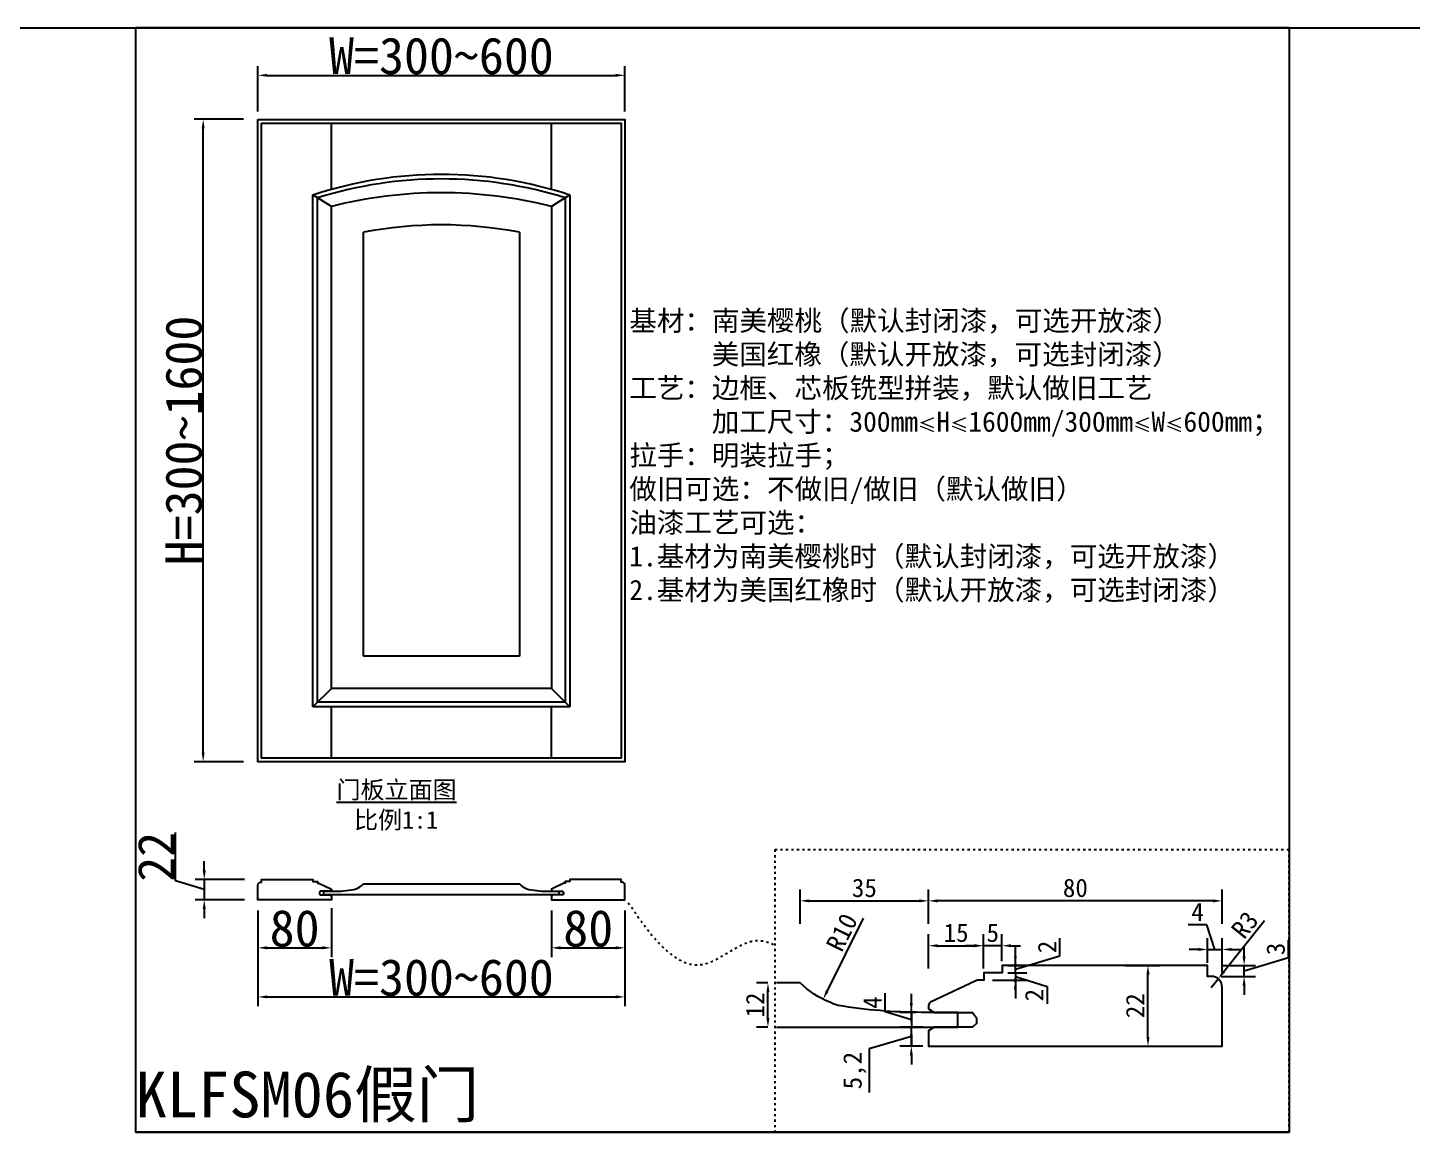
# Model space of a CAD drawing. Header units: millimetres. Extents: x 85186 to 129000, y -77269 to -36327.
# Drawn here: x 89842 to 91352, y -62371 to -61167 of the extents above; entities that cross this region are included whole.
import ezdxf

# ---------------------------------------------------------------- set-up
doc = ezdxf.new("R2010")
doc.units = ezdxf.units.MM
doc.linetypes.add('100', pattern=[30, 12, -18])
doc.layers.add('主色线', color=29, linetype='Continuous', lineweight=5)
doc.layers.add('粗实线', color=7, linetype='Continuous')
doc.styles.add('KLF-1_宋体', font='SimSun.ttf')
doc.styles.get("Standard").update_dxf_attribs({"font": 'SimSun.ttf'})
doc.styles.add('ZB_宋体', font='SimSun.ttf')
doc.dimstyles.new('ZB16-1.0+4倍大样', dxfattribs={"dimscale": 10, "dimtxt": 2, "dimasz": 1, "dimexe": 1.25, "dimexo": 0.625, "dimgap": 0.4, "dimtad": 1, "dimdec": 1, "dimlfac": 0.25, "dimtxsty": 'Standard', "dimcen": 2.5, "dimclrd": 144, "dimclre": 144, "dimclrt": 4, "dimadec": 0, "dimazin": 0, "dimtfac": 1, "dimtdec": 1, "dimtmove": 1, "dimatfit": 3, "dimfxlon": 1, "dimarcsym": 0})
doc.dimstyles.new('客来福标注小', dxfattribs={"dimscale": 20, "dimtxt": 2, "dimasz": 0.5, "dimexe": 0.5, "dimexo": 0, "dimgap": 0.05, "dimtad": 1, "dimdec": 0, "dimzin": 0, "dimdsep": 46, "dimtxsty": 'Standard', "dimcen": 0, "dimclrd": 256, "dimclre": 256, "dimclrt": 256, "dimadec": 0, "dimazin": 0, "dimtfac": 1, "dimtdec": 0, "dimtofl": 0, "dimtmove": 1, "dimatfit": 3, "dimfxl": 2.2, "dimfxlon": 1, "dimtolj": 1, "dimtzin": 0, "dimarcsym": 0})

# ---------------------------------------------------------------- blocks, each defined once
blk = doc.blocks.new('*D2978')
at = {"lineweight": -2, "transparency": 16777216}
for p, q in [((90093.3, -61258.4), (90093.3, -61209)), ((90493.3, -61258.4), (90493.3, -61209)), ((90103.3, -61219), (90483.3, -61219))]:
    blk.add_line(p, q, dxfattribs=at)
at = {"transparency": 16777216}
for points in [[(90103.3, -61217.3), (90103.3, -61220.6), (90093.3, -61219)], [(90483.3, -61217.3), (90483.3, -61220.6), (90493.3, -61219)]]:
    blk.add_solid(points, dxfattribs=at)
at = {"layer": 'Defpoints', "color": 0, "transparency": 16777216}
for p in [(90493.3, -61219), (90093.3, -61258.4), (90493.3, -61258.4)]:
    blk.add_point(p, dxfattribs=at)
at = {"transparency": 16777216, "insert": (90293.3, -61198), "char_height": 40, "attachment_point": 5, "style": 'KLF-1_宋体'}
blk.add_mtext('\\A1;W=300~600', dxfattribs=at)
blk = doc.blocks.new('*D2979')
at = {"lineweight": -2, "transparency": 16777216}
for p, q in [((90093.3, -62128.9), (90093.3, -62179.7)), ((90173.3, -62126.4), (90173.3, -62179.7)), ((90103.3, -62169.7), (90163.3, -62169.7))]:
    blk.add_line(p, q, dxfattribs=at)
at = {"transparency": 16777216}
for points in [[(90103.3, -62168), (90103.3, -62171.4), (90093.3, -62169.7)], [(90163.3, -62168), (90163.3, -62171.4), (90173.3, -62169.7)]]:
    blk.add_solid(points, dxfattribs=at)
at = {"layer": 'Defpoints', "color": 0, "transparency": 16777216}
for p in [(90093.3, -62128.9), (90173.3, -62126.4), (90173.3, -62169.7)]:
    blk.add_point(p, dxfattribs=at)
at = {"transparency": 16777216, "insert": (90133.3, -62148.7), "char_height": 40, "attachment_point": 5, "style": 'KLF-1_宋体'}
blk.add_mtext('\\A1;80', dxfattribs=at)
blk = doc.blocks.new('*D2980')
at = {"lineweight": -2, "transparency": 16777216}
for p, q in [((90413.3, -62128.9), (90413.3, -62179.7)), ((90493.3, -62128.9), (90493.3, -62179.7)), ((90423.3, -62169.7), (90483.3, -62169.7))]:
    blk.add_line(p, q, dxfattribs=at)
at = {"transparency": 16777216}
for points in [[(90423.3, -62168), (90423.3, -62171.4), (90413.3, -62169.7)], [(90483.3, -62168), (90483.3, -62171.4), (90493.3, -62169.7)]]:
    blk.add_solid(points, dxfattribs=at)
at = {"layer": 'Defpoints', "color": 0, "transparency": 16777216}
for p in [(90413.3, -62128.9), (90493.3, -62128.9), (90493.3, -62169.7)]:
    blk.add_point(p, dxfattribs=at)
at = {"transparency": 16777216, "insert": (90453.3, -62148.7), "char_height": 40, "attachment_point": 5, "style": 'KLF-1_宋体'}
blk.add_mtext('\\A1;80', dxfattribs=at)
blk = doc.blocks.new('*D2981')
at = {"lineweight": -2, "transparency": 16777216}
for p, q in [((90077.6, -61266.9), (90023.6, -61266.9)), ((90033.6, -61956.9), (90033.6, -61276.9)), ((90077.6, -61966.9), (90023.6, -61966.9))]:
    blk.add_line(p, q, dxfattribs=at)
at = {"transparency": 16777216}
for points in [[(90031.9, -61276.9), (90035.2, -61276.9), (90033.6, -61266.9)], [(90031.9, -61956.9), (90035.2, -61956.9), (90033.6, -61966.9)]]:
    blk.add_solid(points, dxfattribs=at)
at = {"layer": 'Defpoints', "color": 0, "transparency": 16777216}
for p in [(90033.6, -61266.9), (90102.8, -61266.9), (90102.8, -61966.9)]:
    blk.add_point(p, dxfattribs=at)
at = {"transparency": 16777216, "insert": (90012.6, -61616.9), "char_height": 40, "attachment_point": 5, "rotation": 90, "style": 'KLF-1_宋体'}
blk.add_mtext('\\A1;H=300~1600', dxfattribs=at)
blk = doc.blocks.new('*D2982')
at = {"lineweight": -2, "transparency": 16777216}
for p, q in [((90093.3, -62179.2), (90093.3, -62233.2)), ((90493.3, -62179.2), (90493.3, -62233.2)), ((90103.3, -62223.2), (90483.3, -62223.2))]:
    blk.add_line(p, q, dxfattribs=at)
at = {"transparency": 16777216}
for points in [[(90103.3, -62221.5), (90103.3, -62224.8), (90093.3, -62223.2)], [(90483.3, -62221.5), (90483.3, -62224.8), (90493.3, -62223.2)]]:
    blk.add_solid(points, dxfattribs=at)
at = {"layer": 'Defpoints', "color": 0, "transparency": 16777216}
for p in [(90093.3, -62146.1), (90493.3, -62146.1), (90493.3, -62223.2)]:
    blk.add_point(p, dxfattribs=at)
at = {"transparency": 16777216, "insert": (90293.3, -62202.2), "char_height": 40, "attachment_point": 5, "style": 'KLF-1_宋体'}
blk.add_mtext('\\A1;W=300~600', dxfattribs=at)
blk = doc.blocks.new('*D2983')
at = {"color": 144, "lineweight": -2, "transparency": 16777216}
for p, q in [((90824.3, -62143.5), (90824.3, -62106)), ((91134.3, -62118.5), (90834.3, -62118.5)), ((91144.3, -62143.5), (91144.3, -62106))]:
    blk.add_line(p, q, dxfattribs=at)
at = {"color": 144, "transparency": 16777216}
for points in [[(90834.3, -62116.9), (90834.3, -62120.2), (90824.3, -62118.5)], [(91134.3, -62116.9), (91134.3, -62120.2), (91144.3, -62118.5)]]:
    blk.add_solid(points, dxfattribs=at)
at = {"layer": 'Defpoints', "color": 0, "transparency": 16777216}
for p in [(90824.3, -62118.5), (91144.3, -62198.1), (90824.3, -62240.2)]:
    blk.add_point(p, dxfattribs=at)
at = {"color": 4, "transparency": 16777216, "insert": (90984.3, -62104.5), "char_height": 20, "attachment_point": 5}
blk.add_mtext('80', dxfattribs=at)
blk = doc.blocks.new('*D2984')
at = {"color": 144, "lineweight": -2, "transparency": 16777216}
for p, q in [((90649.2, -62208), (90636.7, -62208)), ((90649.2, -62246), (90649.2, -62218)), ((90649.2, -62256), (90636.7, -62256))]:
    blk.add_line(p, q, dxfattribs=at)
at = {"color": 144, "transparency": 16777216}
for points in [[(90647.5, -62218), (90650.8, -62218), (90649.2, -62208)], [(90647.5, -62246), (90650.8, -62246), (90649.2, -62256)]]:
    blk.add_solid(points, dxfattribs=at)
at = {"layer": 'Defpoints', "color": 0, "transparency": 16777216}
for p in [(90649.2, -62208), (90651.5, -62208), (90651.5, -62256)]:
    blk.add_point(p, dxfattribs=at)
at = {"color": 4, "transparency": 16777216, "insert": (90635.2, -62232), "char_height": 20, "attachment_point": 5, "rotation": 90}
blk.add_mtext('12', dxfattribs=at)
blk = doc.blocks.new('*D2985')
at = {"color": 144, "lineweight": -2, "transparency": 16777216}
for p, q in [((91038.4, -62188.8), (91075.9, -62188.8)), ((91063.4, -62266.8), (91063.4, -62198.8)), ((91045.5, -62276.8), (91075.9, -62276.8))]:
    blk.add_line(p, q, dxfattribs=at)
at = {"color": 144, "transparency": 16777216}
for points in [[(91061.8, -62198.8), (91065.1, -62198.8), (91063.4, -62188.8)], [(91061.8, -62266.8), (91065.1, -62266.8), (91063.4, -62276.8)]]:
    blk.add_solid(points, dxfattribs=at)
at = {"layer": 'Defpoints', "color": 0, "transparency": 16777216}
for p in [(91005.7, -62188.8), (91063.4, -62188.8), (91039.2, -62276.8)]:
    blk.add_point(p, dxfattribs=at)
at = {"color": 4, "transparency": 16777216, "insert": (91049.4, -62232.8), "char_height": 20, "attachment_point": 5, "rotation": 90}
blk.add_mtext('22', dxfattribs=at)
blk = doc.blocks.new('*D2986')
at = {"color": 144, "lineweight": -2, "transparency": 16777216}
for p, q in [((90684.3, -62143.5), (90684.3, -62106)), ((90694.3, -62118.5), (90814.3, -62118.5)), ((90824.3, -62143.5), (90824.3, -62106))]:
    blk.add_line(p, q, dxfattribs=at)
at = {"color": 144, "transparency": 16777216}
for points in [[(90694.3, -62116.9), (90694.3, -62120.2), (90684.3, -62118.5)], [(90814.3, -62116.9), (90814.3, -62120.2), (90824.3, -62118.5)]]:
    blk.add_solid(points, dxfattribs=at)
at = {"layer": 'Defpoints', "color": 0, "transparency": 16777216}
for p in [(90824.3, -62118.5), (90684.3, -62181.5), (90824.3, -62209.5)]:
    blk.add_point(p, dxfattribs=at)
at = {"color": 4, "transparency": 16777216, "insert": (90754.3, -62104.5), "char_height": 20, "attachment_point": 5}
blk.add_mtext('35', dxfattribs=at)
blk = doc.blocks.new('*D2987')
at = {"color": 144, "lineweight": -2, "transparency": 16777216}
for p, q in [((91216.7, -62180.3), (91216.7, -62161.5)), ((91168.2, -62178.8), (91168.2, -62168.8)), ((91143.2, -62188.8), (91180.7, -62188.8)), ((91168.2, -62194.8), (91216.7, -62180.3)), ((91168.2, -62200.9), (91168.2, -62188.8)), ((91168.2, -62200.9), (91168.2, -62188.8)), ((91143.2, -62200.9), (91180.7, -62200.9)), ((91168.2, -62210.9), (91168.2, -62220.9))]:
    blk.add_line(p, q, dxfattribs=at)
at = {"color": 144, "transparency": 16777216}
for points in [[(91166.5, -62178.8), (91169.9, -62178.8), (91168.2, -62188.8)], [(91166.5, -62210.9), (91169.9, -62210.9), (91168.2, -62200.9)]]:
    blk.add_solid(points, dxfattribs=at)
at = {"layer": 'Defpoints', "color": 0, "transparency": 16777216}
for p in [(91096, -62188.8), (91168.2, -62188.8), (91096, -62200.9)]:
    blk.add_point(p, dxfattribs=at)
at = {"color": 4, "transparency": 16777216, "insert": (91202.7, -62170.9), "char_height": 20, "attachment_point": 5, "rotation": 90}
blk.add_mtext('3', dxfattribs=at)
blk = doc.blocks.new('*D2988')
at = {"color": 144, "lineweight": -2, "transparency": 16777216}
for p, q in [((91127.7, -62144.5), (91107.4, -62144.5)), ((91136.3, -62171.5), (91127.7, -62144.5)), ((91128.3, -62185.9), (91128.3, -62159)), ((91144.3, -62196.5), (91144.3, -62159)), ((91118.3, -62171.5), (91108.3, -62171.5)), ((91128.3, -62171.5), (91144.3, -62171.5)), ((91128.3, -62171.5), (91144.3, -62171.5)), ((91154.3, -62171.5), (91164.3, -62171.5))]:
    blk.add_line(p, q, dxfattribs=at)
at = {"color": 144, "transparency": 16777216}
for points in [[(91118.3, -62169.8), (91118.3, -62173.1), (91128.3, -62171.5)], [(91154.3, -62169.8), (91154.3, -62173.1), (91144.3, -62171.5)]]:
    blk.add_solid(points, dxfattribs=at)
at = {"layer": 'Defpoints', "color": 0, "transparency": 16777216}
for p in [(91144.3, -62171.5), (91128.3, -62192.2), (91144.3, -62209.7)]:
    blk.add_point(p, dxfattribs=at)
at = {"color": 4, "transparency": 16777216, "insert": (91117.5, -62130.5), "char_height": 20, "attachment_point": 5}
blk.add_mtext('4', dxfattribs=at)
blk = doc.blocks.new('*D2989')
at = {"color": 144, "lineweight": -2, "transparency": 16777216}
for p, q in [((91190.5, -62140.3), (91146.1, -62195.7)), ((91132.3, -62212.9), (91139.8, -62203.5))]:
    blk.add_line(p, q, dxfattribs=at)
at = {"color": 144, "transparency": 16777216}
blk.add_solid([(91144.8, -62194.6), (91147.4, -62196.7), (91139.8, -62203.5)], dxfattribs=at)
at = {"layer": 'Defpoints', "color": 0, "transparency": 16777216}
for p in [(91139.8, -62203.5), (91132.3, -62212.9)]:
    blk.add_point(p, dxfattribs=at)
at = {"color": 4, "transparency": 16777216, "insert": (91169, -62144.7), "char_height": 20, "attachment_point": 5, "rotation": 51.2689}
blk.add_mtext('R3', dxfattribs=at)
blk = doc.blocks.new('*D2990')
at = {"color": 144, "lineweight": -2, "transparency": 16777216}
blk.add_line((90753.1, -62137.3), (90713.8, -62216.7), dxfattribs=at)
at = {"color": 144, "transparency": 16777216}
blk.add_solid([(90712.3, -62216), (90715.3, -62217.5), (90709.4, -62225.7)], dxfattribs=at)
at = {"layer": 'Defpoints', "color": 0, "transparency": 16777216}
for p in [(90753.1, -62137.2), (90709.4, -62225.7)]:
    blk.add_point(p, dxfattribs=at)
at = {"color": 4, "transparency": 16777216, "insert": (90729.8, -62152.9), "char_height": 20, "attachment_point": 5, "rotation": 63.7161}
blk.add_mtext('R10', dxfattribs=at)
blk = doc.blocks.new('*D2991')
at = {"color": 144, "lineweight": -2, "transparency": 16777216}
for p, q in [((90777, -62239.5), (90777, -62219.2)), ((90805.5, -62230), (90805.5, -62220)), ((90805.5, -62248), (90777, -62239.5)), ((90810.5, -62240), (90793, -62240)), ((90805.5, -62240), (90805.5, -62256)), ((90805.5, -62240), (90805.5, -62256)), ((90810.5, -62256), (90793, -62256)), ((90805.5, -62266), (90805.5, -62276))]:
    blk.add_line(p, q, dxfattribs=at)
at = {"color": 144, "transparency": 16777216}
for points in [[(90803.8, -62230), (90807.1, -62230), (90805.5, -62240)], [(90803.8, -62266), (90807.1, -62266), (90805.5, -62256)]]:
    blk.add_solid(points, dxfattribs=at)
at = {"layer": 'Defpoints', "color": 0, "transparency": 16777216}
for p in [(90816.8, -62240), (90805.5, -62256), (90816.8, -62256)]:
    blk.add_point(p, dxfattribs=at)
at = {"color": 4, "transparency": 16777216, "insert": (90763, -62229.3), "char_height": 20, "attachment_point": 5, "rotation": 90}
blk.add_mtext('4', dxfattribs=at)
blk = doc.blocks.new('*D2992')
at = {"color": 144, "lineweight": -2, "transparency": 16777216}
for p, q in [((90805.5, -62246), (90805.5, -62236)), ((90805.5, -62266.4), (90759.6, -62279.8)), ((90818.1, -62256), (90793, -62256)), ((90805.5, -62276.8), (90805.5, -62256)), ((90805.5, -62276.8), (90805.5, -62256)), ((90759.6, -62279.8), (90759.6, -62327.3)), ((90818.1, -62276.8), (90793, -62276.8)), ((90805.5, -62286.8), (90805.5, -62296.8))]:
    blk.add_line(p, q, dxfattribs=at)
at = {"color": 144, "transparency": 16777216}
for points in [[(90803.8, -62246), (90807.1, -62246), (90805.5, -62256)], [(90803.8, -62286.8), (90807.1, -62286.8), (90805.5, -62276.8)]]:
    blk.add_solid(points, dxfattribs=at)
at = {"layer": 'Defpoints', "color": 0, "transparency": 16777216}
for p in [(90805.5, -62256), (90824.3, -62256), (90824.3, -62276.8)]:
    blk.add_point(p, dxfattribs=at)
at = {"color": 4, "transparency": 16777216, "insert": (90743.9, -62303.5), "char_height": 20, "attachment_point": 5, "rotation": 90}
blk.add_mtext('5,2', dxfattribs=at)
blk = doc.blocks.new('*D2993')
at = {"color": 144, "lineweight": -2, "transparency": 16777216}
for p, q in [((90967.4, -62178.3), (90967.4, -62159.2)), ((90918.9, -62178.8), (90918.9, -62168.8)), ((90918.9, -62192.8), (90967.4, -62178.3)), ((90910.6, -62188.8), (90931.4, -62188.8)), ((90918.9, -62196.9), (90918.9, -62188.8)), ((90918.9, -62196.9), (90918.9, -62188.8)), ((90910.6, -62196.9), (90931.4, -62196.9)), ((90918.9, -62206.9), (90918.9, -62216.9))]:
    blk.add_line(p, q, dxfattribs=at)
at = {"color": 144, "transparency": 16777216}
for points in [[(90917.2, -62178.8), (90920.5, -62178.8), (90918.9, -62188.8)], [(90917.2, -62206.9), (90920.5, -62206.9), (90918.9, -62196.9)]]:
    blk.add_solid(points, dxfattribs=at)
at = {"layer": 'Defpoints', "color": 0, "transparency": 16777216}
for p in [(90904.3, -62188.8), (90918.9, -62188.8), (90904.3, -62196.9)]:
    blk.add_point(p, dxfattribs=at)
at = {"color": 4, "transparency": 16777216, "insert": (90953.4, -62168.8), "char_height": 20, "attachment_point": 5, "rotation": 90}
blk.add_mtext('2', dxfattribs=at)
blk = doc.blocks.new('*D2994')
at = {"color": 144, "lineweight": -2, "transparency": 16777216}
for p, q in [((90884.3, -62184.2), (90884.3, -62154.9)), ((90904.3, -62184.2), (90904.3, -62154.9)), ((90874.3, -62167.4), (90864.3, -62167.4)), ((90904.3, -62167.4), (90884.3, -62167.4)), ((90914.3, -62167.4), (90924.3, -62167.4))]:
    blk.add_line(p, q, dxfattribs=at)
at = {"color": 144, "transparency": 16777216}
for points in [[(90874.3, -62165.7), (90874.3, -62169.1), (90884.3, -62167.4)], [(90914.3, -62165.7), (90914.3, -62169.1), (90904.3, -62167.4)]]:
    blk.add_solid(points, dxfattribs=at)
at = {"layer": 'Defpoints', "color": 0, "transparency": 16777216}
for p in [(90884.3, -62167.4), (90884.3, -62190.4), (90904.3, -62190.4)]:
    blk.add_point(p, dxfattribs=at)
at = {"color": 4, "transparency": 16777216, "insert": (90894.3, -62153.4), "char_height": 20, "attachment_point": 5}
blk.add_mtext('5', dxfattribs=at)
blk = doc.blocks.new('*D2995')
at = {"color": 144, "lineweight": -2, "transparency": 16777216}
for p, q in [((90918.9, -62186.9), (90918.9, -62176.9)), ((90893.9, -62204.8), (90931.4, -62204.8)), ((90910.6, -62196.9), (90931.4, -62196.9)), ((90918.9, -62196.9), (90918.9, -62204.8)), ((90918.9, -62196.9), (90918.9, -62204.8)), ((90918.9, -62200.8), (90953.4, -62211.8)), ((90918.9, -62214.8), (90918.9, -62224.8)), ((90953.4, -62211.8), (90953.4, -62230.9))]:
    blk.add_line(p, q, dxfattribs=at)
at = {"color": 144, "transparency": 16777216}
for points in [[(90917.2, -62186.9), (90920.5, -62186.9), (90918.9, -62196.9)], [(90917.2, -62214.8), (90920.5, -62214.8), (90918.9, -62204.8)]]:
    blk.add_solid(points, dxfattribs=at)
at = {"layer": 'Defpoints', "color": 0, "transparency": 16777216}
for p in [(90884.3, -62204.8), (90904.3, -62196.9), (90918.9, -62204.8)]:
    blk.add_point(p, dxfattribs=at)
at = {"color": 4, "transparency": 16777216, "insert": (90939.4, -62221.3), "char_height": 20, "attachment_point": 5, "rotation": 90}
blk.add_mtext('2', dxfattribs=at)
blk = doc.blocks.new('*D2996')
at = {"color": 144, "lineweight": -2, "transparency": 16777216}
for p, q in [((90824.3, -62192.4), (90824.3, -62154.9)), ((90884.3, -62192.4), (90884.3, -62154.9)), ((90834.3, -62167.4), (90874.3, -62167.4))]:
    blk.add_line(p, q, dxfattribs=at)
at = {"color": 144, "transparency": 16777216}
for points in [[(90834.3, -62165.7), (90834.3, -62169.1), (90824.3, -62167.4)], [(90874.3, -62165.7), (90874.3, -62169.1), (90884.3, -62167.4)]]:
    blk.add_solid(points, dxfattribs=at)
at = {"layer": 'Defpoints', "color": 0, "transparency": 16777216}
for p in [(90884.3, -62167.4), (90884.3, -62204.8), (90824.3, -62232.5)]:
    blk.add_point(p, dxfattribs=at)
at = {"color": 4, "transparency": 16777216, "insert": (90854.3, -62153.4), "char_height": 20, "attachment_point": 5}
blk.add_mtext('15', dxfattribs=at)
blk = doc.blocks.new('*D2997')
at = {"lineweight": -2, "transparency": 16777216}
for p, q in [((90003.3, -62096.8), (90003.3, -62044.1)), ((90034.8, -62085.3), (90034.8, -62075.3)), ((90034.8, -62106.3), (90003.3, -62096.8)), ((90078.8, -62095.3), (90024.8, -62095.3)), ((90034.8, -62095.3), (90034.8, -62117.3)), ((90078.8, -62117.3), (90024.8, -62117.3)), ((90034.8, -62127.3), (90034.8, -62137.3))]:
    blk.add_line(p, q, dxfattribs=at)
at = {"transparency": 16777216}
for points in [[(90033.1, -62085.3), (90036.4, -62085.3), (90034.8, -62095.3)], [(90033.1, -62127.3), (90036.4, -62127.3), (90034.8, -62117.3)]]:
    blk.add_solid(points, dxfattribs=at)
at = {"layer": 'Defpoints', "color": 0, "transparency": 16777216}
for p in [(90125.3, -62095.3), (90034.8, -62117.3), (90125.3, -62117.3)]:
    blk.add_point(p, dxfattribs=at)
at = {"transparency": 16777216, "insert": (89982.3, -62070.5), "char_height": 40, "attachment_point": 5, "rotation": 90, "style": 'KLF-1_宋体'}
blk.add_mtext('\\A1;22', dxfattribs=at)

msp = doc.modelspace()

# ---------------------------------------------------------------- linework, layer by layer
for p, q in [((85318.656, -61167.09), (128999.767, -61167.09)), ((91217.145, -61167.09), (89960.021, -61167.09)), ((89960.021, -61167.09), (91217.145, -61167.09)), ((90505.805, -61167.09), (90174.647, -61167.09)), ((90643.915, -61167.09), (90505.805, -61167.09)), ((90505.805, -61167.09), (90982.944, -61167.09)), ((90982.944, -61167.09), (90643.915, -61167.09)), ((91217.145, -61167.09), (90982.944, -61167.09)), ((91217.145, -61167.09), (90982.944, -61167.09)), ((90153.297, -61906.948), (90153.297, -61349.277)), ((90433.297, -61349.504), (90433.297, -61906.948)), ((90173.297, -61886.948), (90173.297, -61361.948)), ((90413.297, -61361.948), (90413.297, -61886.948)), ((90208.296, -61851.948), (90208.296, -61390.003)), ((90378.297, -61390.003), (90378.297, -61851.948)), ((90378.297, -61851.948), (90208.296, -61851.948)), ((90413.297, -61886.948), (90173.297, -61886.948)), ((90433.297, -61906.948), (90153.297, -61906.948)), ((89960.021, -62370.712), (91217.145, -62370.712))]:
    msp.add_line(p, q)
at = {"color": 0}
msp.add_line((89960.021, -62370.712), (89960.021, -61167.09), dxfattribs=at)
at = {"color": 3}
for q in [(89960.021, -61167.09), (91217.145, -62370.712)]:
    msp.add_line((91217.145, -61167.09), q, dxfattribs=at)
at = {"color": 0}
msp.add_lwpolyline([(89960.021, -61167.09), (91217.145, -61167.09), (91217.145, -62370.712), (89960.021, -62370.712)], close=True, dxfattribs=at)
msp.add_lwpolyline([(90093.297, -61266.948), (90493.297, -61266.948), (90493.297, -61966.948), (90093.297, -61966.948)], close=True)
at = {"color": 251, "linetype": '100', "ltscale": 0.2}
msp.add_lwpolyline([(91217.145, -62062.851), (90656.61, -62062.851), (90656.61, -62370.712), (91217.145, -62370.712)], close=True, dxfattribs=at)
for points in [[(90160.448, -62099.505), (90172.753, -62105.306, -0.28125218), (90173.297, -62106.196), (90173.297, -62107.085), (90171.796, -62108.085), (90161.295, -62108.085), (90160.295, -62109.585), (90160.295, -62111.085), (90161.295, -62112.086), (90171.796, -62112.086), (90173.297, -62113.086), (90173.297, -62117.286), (90093.297, -62117.286), (90093.297, -62101.295, -0.4141796), (90096.296, -62098.295), (90097.297, -62098.295), (90097.297, -62095.288), (90153.294, -62095.288), (90153.294, -62097.295), (90158.295, -62097.295), (90158.295, -62099.284), (90159.535, -62099.284, -0.11908783)], [(90426.145, -62099.505), (90413.84, -62105.306, 0.28125218), (90413.297, -62106.196), (90413.297, -62107.085), (90414.797, -62108.085), (90425.298, -62108.085), (90426.298, -62109.585), (90426.298, -62111.085), (90425.298, -62112.086), (90414.797, -62112.086), (90413.297, -62113.086), (90413.297, -62117.286), (90493.297, -62117.286), (90493.297, -62101.295, 0.4141796), (90490.297, -62098.295), (90489.297, -62098.295), (90489.297, -62095.288), (90433.299, -62095.288), (90433.299, -62097.295), (90428.298, -62097.295), (90428.298, -62099.284), (90427.058, -62099.284, 0.11908783)]]:
    msp.add_lwpolyline(points, format="xyb", close=True)
msp.add_lwpolyline([(90388.663, -62106.215, 0.04108444), (90411.431, -62108.085), (90421.298, -62108.085), (90421.298, -62112.086), (90165.295, -62112.086), (90165.295, -62108.085), (90175.162, -62108.085, 0.04108387), (90197.93, -62106.215, 0.06232205), (90200.241, -62105.306, 0.09818071), (90208.296, -62100.084), (90378.297, -62100.084, 0.09818071), (90386.352, -62105.306, 0.06231815), (90388.663, -62106.215, 0.06231815)], format="xyb")
at = {"color": 2}
msp.add_lwpolyline([(90875.724, -62205.693), (90826.503, -62228.897, 0.28125218), (90824.329, -62232.457), (90824.329, -62236.014), (90830.33, -62240.014), (90872.335, -62240.014), (90876.336, -62246.015), (90876.336, -62252.016), (90872.335, -62256.016), (90830.33, -62256.016), (90824.329, -62260.017), (90824.329, -62276.818), (91144.329, -62276.818), (91144.329, -62212.853, 0.4141796), (91132.331, -62200.853), (91128.329, -62200.853), (91128.329, -62188.827), (90904.339, -62188.827), (90904.339, -62196.854), (90884.336, -62196.854), (90884.336, -62204.81), (90879.376, -62204.81, 0.11908783)], format="xyb", close=True, dxfattribs=at)
msp.add_lwpolyline([(90658.606, -62256.016), (90856.336, -62256.016), (90856.336, -62240.014), (90816.867, -62240.014, -0.04108387), (90725.796, -62232.535, -0.06232205), (90716.552, -62228.899, -0.09818071), (90684.33, -62208.01), (90658.606, -62208.01)], format="xyb", dxfattribs=at)
for centre, radius, start, end in [((90293.297, -61772.706), 445.758, 71.695205, 108.304795), ((90293.297, -61834.448), 487.5, 75.749967, 104.250033), ((90293.297, -61834.448), 452.5, 79.172922, 100.827078)]:
    msp.add_arc(centre, radius, start, end)
at = {"color": 251, "linetype": '100', "ltscale": 0.2}
msp.add_open_spline([(90496.954, -62120.507), (90521.902, -62157.6), (90565.164, -62215.977), (90624.724, -62156.302), (90649.522, -62163.067), (90656.61, -62166.745)], degree=3, knots=[0, 0, 0, 0, 104.12393614, 163.86704004, 188.21827368, 188.21827368, 188.21827368, 188.21827368], dxfattribs=at)
at = {"layer": '主色线', "color": 250, "lineweight": -3}
for p, q in [((90173.297, -61343.404), (90173.297, -61270.948)), ((90413.297, -61343.404), (90413.297, -61270.948)), ((90173.297, -61361.948), (90153.297, -61349.277)), ((90433.297, -61349.277), (90413.297, -61361.948)), ((90158.297, -61901.948), (90158.297, -61352.527)), ((90428.297, -61352.445), (90428.297, -61901.948)), ((90173.297, -61886.948), (90153.297, -61906.948)), ((90413.297, -61886.948), (90433.297, -61906.948)), ((90428.297, -61901.948), (90158.297, -61901.948)), ((90173.297, -61962.948), (90173.297, -61906.948)), ((90413.297, -61962.948), (90413.297, -61906.948))]:
    msp.add_line(p, q, dxfattribs=at)
msp.add_lwpolyline([(90097.297, -61270.948), (90489.297, -61270.948), (90489.297, -61962.948), (90097.297, -61962.948)], close=True, dxfattribs=at)
msp.add_arc((90293.297, -61785.045), 453.097, 72.665531, 107.334469, dxfattribs=at)

# ---------------------------------------------------------------- texts
at = {"lineweight": 25, "attachment_point": 1}
for s, insert, char_height, width, style in [('基材：南美樱桃（默认封闭漆，可选开放漆）\\P      美国红橡（默认开放漆，可选封闭漆）\\P工艺：边框、芯板铣型拼装，默认做旧工艺\\P      加工尺寸：300mm{\\H0.6667x;≤}H{\\H0.6667x;≤}1600mm/300mm{\\H0.6667x;≤\\H1.5x;W\\H0.6667x;≤\\H1.5x;600mm}；\\P拉手：明装拉手；\\P做旧可选：不做旧/做旧（默认做旧）\\P油漆工艺可选：\\P1.基材为南美樱桃时（默认封闭漆，可选开放漆）\\P2.基材为美国红橡时（默认开放漆，可选封闭漆）', (90498.113, -61475.3), 22, 722.3022, 'ZB_宋体'), ('KLFSM06假门', (89960.021, -62304.511), 50, 6766.6201, 'KLF-1_宋体')]:
    msp.add_mtext(s, dxfattribs=dict(at, insert=insert, char_height=char_height, width=width, style=style))
at = {"layer": '粗实线', "char_height": 19.2, "attachment_point": 1}
for s, insert, width in [('{\\L门板立面图}', (90178.887, -61987.838), 164.2076), ('比例1:1', (90198.045, -62020.674), 114.97935)]:
    msp.add_mtext(s, dxfattribs=dict(at, insert=insert, width=width))

# ---------------------------------------------------------------- dimensions: what is measured, and where the dimension line sits
at = {"color": 0}
for base, p1, p2, picture, middle in [((90493.297, -61218.975), (90093.297, -61258.438), (90493.297, -61258.438), '*D2978', (90293.297, -61197.975)), ((90493.297, -62223.18), (90093.296, -62146.116), (90493.297, -62146.116), '*D2982', (90293.296, -62202.18))]:
    dim = msp.add_linear_dim(base=base, p1=p1, p2=p2, text='W=300~600', dimstyle='客来福标注小', override={"dimtxsty": 'KLF-1_宋体'}, dxfattribs=at)
    dim.commit()
    dim.dimension.update_dxf_attribs({"geometry": picture, "text_midpoint": middle})
dim = msp.add_linear_dim(base=(90033.572, -61266.948), p1=(90102.789, -61966.948), p2=(90102.789, -61266.948), angle=90, text='H=300~1600', dimstyle='客来福标注小', override={"dimtxsty": 'KLF-1_宋体'}, dxfattribs=at)
dim.commit()
dim.dimension.update_dxf_attribs({"geometry": '*D2981', "text_midpoint": (90012.572, -61616.948)})
dim = msp.add_linear_dim(base=(90034.777, -62117.286), p1=(90125.295, -62095.288), p2=(90125.295, -62117.286), angle=90, dimstyle='客来福标注小', override={"dimtxsty": 'KLF-1_宋体'}, dxfattribs=at)
dim.commit()
dim.dimension.update_dxf_attribs({"geometry": '*D2997', "text_midpoint": (89982.277, -62095.837)})
at = {"color": 2}
for base, p1, p2, picture, middle in [((90824.329, -62118.525), (90684.33, -62181.475), (90824.329, -62209.478), '*D2986', (90754.33, -62104.525)), ((90884.336, -62167.405), (90824.329, -62232.457), (90884.336, -62204.81), '*D2996', (90854.333, -62153.405)), ((90884.336, -62167.405), (90904.339, -62190.402), (90884.336, -62190.402), '*D2994', (90894.338, -62153.405))]:
    dim = msp.add_linear_dim(base=base, p1=p1, p2=p2, dimstyle='ZB16-1.0+4倍大样', dxfattribs=at)
    dim.commit()
    dim.dimension.update_dxf_attribs({"geometry": picture, "text_midpoint": middle})
for base, p1, p2, angle, picture, middle in [((90824.329, -62118.525), (91144.329, -62198.07), (90824.329, -62240.181), 180, '*D2983', (90984.329, -62104.525)), ((90918.858, -62188.827), (90904.339, -62196.854), (90904.339, -62188.827), 90, '*D2993', (90953.358, -62174.291)), ((91168.208, -62188.827), (91095.97, -62200.853), (91095.97, -62188.827), 90, '*D2987', (91202.708, -62176.29)), ((91063.44, -62188.827), (91039.227, -62276.818), (91005.712, -62188.827), 90, '*D2985', (91049.44, -62232.822)), ((90649.182, -62208.01), (90651.525, -62256.016), (90651.525, -62208.01), 90, '*D2984', (90635.182, -62232.013)), ((90805.456, -62256.016), (90816.765, -62240.014), (90816.765, -62256.016), 90, '*D2991', (90762.956, -62235.465))]:
    dim = msp.add_linear_dim(base=base, p1=p1, p2=p2, angle=angle, dimstyle='ZB16-1.0+4倍大样', dxfattribs=at)
    dim.commit()
    dim.dimension.update_dxf_attribs({"geometry": picture, "text_midpoint": middle})
dim = msp.add_linear_dim(base=(91144.329, -62171.476), p1=(91128.329, -62192.193), p2=(91144.329, -62209.678), dimstyle='ZB16-1.0+4倍大样', dxfattribs=at)
dim.commit()
dim.dimension.update_dxf_attribs({"geometry": '*D2988', "text_midpoint": (91123.65, -62144.489), "dimtype": 160})
at = {"color": 0}
for base, p1, p2, picture, middle in [((90173.297, -62169.714), (90093.297, -62128.919), (90173.297, -62126.394), '*D2979', (90133.297, -62148.714)), ((90493.297, -62169.714), (90413.297, -62128.919), (90493.297, -62128.919), '*D2980', (90453.297, -62148.714))]:
    dim = msp.add_linear_dim(base=base, p1=p1, p2=p2, dimstyle='客来福标注小', override={"dimtxsty": 'KLF-1_宋体'}, dxfattribs=at)
    dim.commit()
    dim.dimension.update_dxf_attribs({"geometry": picture, "text_midpoint": middle})
at = {"color": 2}
dim = msp.add_radius_dim(center=(90753.117, -62137.199), mpoint=(90709.401, -62225.714), text='R10', dimstyle='ZB16-1.0+4倍大样', dxfattribs=at)
dim.commit()
dim.dimension.update_dxf_attribs({"geometry": '*D2990', "text_midpoint": (90742.317, -62159.065), "dimtype": 164})
dim = msp.add_radius_dim(center=(91132.329, -62212.853), mpoint=(91139.837, -62203.492), dimstyle='ZB16-1.0+4倍大样', dxfattribs=at)
dim.commit()
dim.dimension.update_dxf_attribs({"geometry": '*D2989', "text_midpoint": (91179.927, -62153.508), "dimtype": 164})
for base, p1, p2, picture, middle in [((90918.858, -62204.81), (90904.339, -62196.854), (90884.336, -62204.81), '*D2995', (90953.358, -62215.794)), ((90805.456, -62256.016), (90824.329, -62276.818), (90824.329, -62256.016), '*D2992', (90759.623, -62283.817))]:
    dim = msp.add_linear_dim(base=base, p1=p1, p2=p2, angle=90, dimstyle='ZB16-1.0+4倍大样', dxfattribs=at)
    dim.commit()
    dim.dimension.update_dxf_attribs({"geometry": picture, "text_midpoint": middle, "dimtype": 160})

doc.saveas('drawing.dxf')
